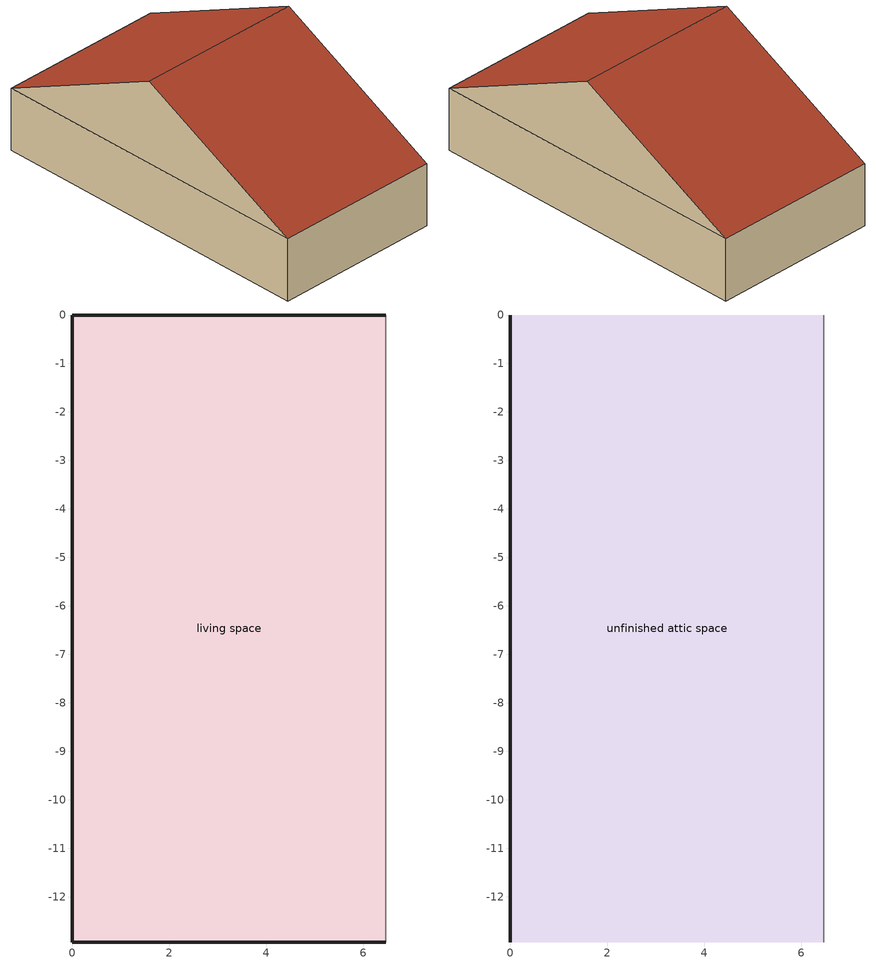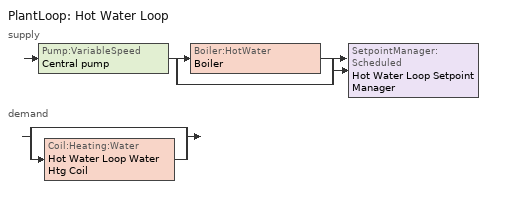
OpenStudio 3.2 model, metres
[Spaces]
living space
 floor foundation: 0,-12.93 0,0 6.47,0 6.47,-12.93 z0
 wall outside: 6.47,0 0,0 0,-12.93 6.47,-12.93 z0:2.44
 wall adiabatic: 6.47,-12.93 6.47,0 z0:2.44
unfinished attic space
 floor to living space: 0,-12.93 0,0 6.47,0 6.47,-12.93 z2.44
 wall outside: 0,-6.47,5.67 0,0,2.44 0,-12.93,2.44
 wall adiabatic: 6.47,-6.47,5.67 6.47,-12.93,2.44 6.47,0,2.44
 roof outside: 0,-6.47,5.67 6.47,-6.47,5.67 6.47,0,2.44 0,0,2.44; 6.47,-6.47,5.67 0,-6.47,5.67 0,-12.93,2.44 6.47,-12.93,2.44
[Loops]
PlantLoop 'Hot Water Loop'
 supply: Pump:VariableSpeed 'Central pump' > split
  | Boiler:HotWater 'Boiler'
  | bypass
  join > SetpointManager:Scheduled 'Hot Water Loop Setpoint Manager'
 demand: split
  | bypass
  | Coil:Heating:Water 'Hot Water Loop Water Htg Coil'
[Building]
Building 1: North Axis {deg}=0; Standards Number of Stories=1; Standards Number of Above Ground Stories=1; Standards Building Type=singlefamilyattached; Standards Number of Living Units=4
[Site]
Denver Intl Ap_CO_USA: Latitude {deg}=39.83; Longitude {deg}=-104.65; Time Zone {hr}=-7; Elevation {m}=1650
[ClimateZones]
Climate Zone Institution Name 1=Building America; Climate Zone Document Year 1=0; Climate Zone Value 1=Cold
[Site:WaterMainsTemperature]
Calculation Method=Correlation; Annual Average Outdoor Air Temperature {C}=10.8753; Maximum Difference In Monthly Average Outdoor Air Temperatures {deltaC}=23.1524
[Site:GroundTemperature:Deep]
10.8753, 10.8753, 10.8753, 10.8753, 10.8753, 10.8753, 10.8753, 10.8753, 10.8753, 10.8753, 10.8753, 10.8753
[ThermalZone] Use Ideal Air Loads=No
Name | Thermostat
living zone | living zone temperature setpoint
unfinished attic zone
[Sizing:Zone] Zone Cooling Design Supply Air Temperature Input Method=SupplyAirTemperature; Zone Cooling Design Supply Air Temperature Difference {deltaC}=11.11; Zone Heating Design Supply Air Temperature Input Method=SupplyAirTemperature; Zone Heating Design Supply Air Temperature Difference {deltaC}=11.11; Zone Heating Design Supply Air Humidity Ratio {kg-H2O/kg-air}=0.008; Cooling Design Air Flow Method=DesignDay; Heating Design Air Flow Method=DesignDay; Account for Dedicated Outdoor Air System=No; Dedicated Outdoor Air System Control Strategy=NeutralSupplyAir; Dedicated Outdoor Air Low Setpoint Temperature for Design {C}=autosize; Dedicated Outdoor Air High Setpoint Temperature for Design {C}=autosize
Name | Zone Cooling Design Supply Air Temperature {C} | Zone Heating Design Supply Air Temperature {C} | Zone Cooling Design Supply Air Humidity Ratio {kg-H2O/kg-air}
living zone | 13.8889 | 50 | 0.008
unfinished attic zone | 14 | 40 | 0.0085
[Zone equipment]
living zone: living zone PTAC
[Space]
Name | Space Type | Thermal Zone | Building Unit
living space | Space Type 1 | living zone | unit 1
unfinished attic space | Space Type 2 | unfinished attic zone
[SpaceType]
Name | Standards Space Type
Space Type 1 | living
Space Type 2 | unfinished attic
[BuildingUnit]
unit 1: Building Unit Type=Residential
[External:File]
8760.csv: File=8760.csv
[People:Definition]
res occupants|living space: Number of People Calculation Method=People; Number of People {people}=3.39; Fraction Radiant=0.319734; Sensible Heat Fraction=0.573; Carbon Dioxide Generation Rate {m3/s-W}=0; Enable ASHRAE 55 Comfort Warnings=No; Mean Radiant Temperature Calculation Type=ZoneAveraged
[People]
res occupants|living space: People Definition=res occupants|living space; Space or SpaceType=living space; Number of People Schedule=occupants; Activity Level Schedule=res occupants activity schedule; Multiplier=1
[PlantLoop]
Hot Water Loop: Fluid Type=Water; Glycol Concentration=0; Minimum Loop Temperature {C}=10; Plant Loop Volume {m3}=Autocalculate; Load Distribution Scheme=Optimal
[Sizing:Plant]
Hot Water Loop: Loop Type=Heating; Design Loop Exit Temperature {C}=82.2222; Loop Design Temperature Difference {deltaC}=11.1111; Sizing Option=NonCoincident; Zone Timesteps in Averaging Window=1; Coincident Sizing Factor Mode=None
[SetpointManager:Scheduled]
Hot Water Loop Setpoint Manager: Control Variable=Temperature; Schedule=Hot Water Loop Temp - 180F
[Pump:VariableSpeed]
Central pump: Rated Pump Head {Pa}=179344; Motor Efficiency=0.9; Pump Control Type=Intermittent; Skin Loss Radiative Fraction=0.5; Design Power Sizing Method=PowerPerFlowPerPressure; Design Electric Power per Unit Flow Rate {W/(m3/s)}=348701.1; Design Shaft Power per Unit Flow Rate per Unit Head {W-s/m3-Pa}=1.28205; Design Minimum Flow Rate Fraction=0
[Boiler:HotWater]
Boiler: Fuel Type=NaturalGas; Nominal Thermal Efficiency=0.78; Efficiency Curve Temperature Evaluation Variable=LeavingBoiler; Minimum Part Load Ratio=0; Maximum Part Load Ratio=1.2; Optimum Part Load Ratio=1; Water Outlet Upper Temperature Limit {C}=95; Boiler Flow Mode=LeavingSetpointModulated; Parasitic Electric Load {W}=0; Sizing Factor=1
[Fan:OnOff]
living zone PTAC Fan: Availability Schedule=Always On Discrete; Fan Total Efficiency=0.52; Pressure Rise {Pa}=331.288; Maximum Flow Rate {m3/s}=autosize; Motor Efficiency=0.8; Motor In Airstream Fraction=1; Fan Power Ratio Function of Speed Ratio Curve=Fan On Off Power Curve; Fan Efficiency Ratio Function of Speed Ratio Curve=Fan On Off Efficiency Curve
[Coil:Heating:Water]
Hot Water Loop Water Htg Coil: Availability Schedule=Always On Discrete; Rated Inlet Water Temperature {C}=82.2222; Rated Inlet Air Temperature {C}=16.6; Rated Outlet Water Temperature {C}=71.1111; Rated Outlet Air Temperature {C}=32.2
[Controller:WaterCoil]
Hot Water Loop Water Htg Coil Controller: Water Coil=Hot Water Loop Water Htg Coil; Action=Normal; Controller Convergence Tolerance {deltaC}=0.1; Minimum Actuated Flow {m3/s}=0
[Coil:Cooling:DX:SingleSpeed]
living zone PTAC 1spd DX AC Clg Coil: Availability Schedule=Always On Discrete; Rated Total Cooling Capacity {W}=autosize; Rated Sensible Heat Ratio=autosize; Rated COP {W/W}=3; Rated Air Flow Rate {m3/s}=autosize; Rated Evaporator Fan Power Per Volume Flow Rate {W/(m3/s)}=773.3; Total Cooling Capacity Function of Temperature Curve=Curve Biquadratic 3; Total Cooling Capacity Function of Flow Fraction Curve=Curve Quadratic 4; Energy Input Ratio Function of Temperature Curve=Curve Biquadratic 4; Energy Input Ratio Function of Flow Fraction Curve=Curve Quadratic 5; Part Load Fraction Correlation Curve=Curve Quadratic 6; Minimum Outdoor Dry-Bulb Temperature for Compressor Operation {C}=-25; Condenser Type=AirCooled; Evaporative Condenser Effectiveness=0; Evaporative Condenser Air Flow Rate {m3/s}=Autosize; Evaporative Condenser Pump Rated Power Consumption {W}=Autosize; Crankcase Heater Capacity {W}=0; Maximum Outdoor Dry-Bulb Temperature for Crankcase Heater Operation {C}=0; Basin Heater Capacity {W/K}=0; Basin Heater Setpoint Temperature {C}=10
[ZoneHVAC:PackagedTerminalAirConditioner]
living zone PTAC: Availability Schedule=Always On Discrete; Supply Air Flow Rate During Cooling Operation {m3/s}=Autosize; Supply Air Flow Rate During Heating Operation {m3/s}=Autosize; Supply Air Flow Rate When No Cooling or Heating is Needed {m3/s}=Autosize; Outdoor Air Flow Rate During Cooling Operation {m3/s}=Autosize; Outdoor Air Flow Rate During Heating Operation {m3/s}=Autosize; Outdoor Air Flow Rate When No Cooling or Heating is Needed {m3/s}=Autosize; Supply Air Fan=living zone PTAC Fan; Heating Coil=Hot Water Loop Water Htg Coil; Cooling Coil=living zone PTAC 1spd DX AC Clg Coil; Fan Placement=DrawThrough; Supply Air Fan Operating Mode Schedule=Always Off Discrete
[EnergyManagementSystem:Sensor]
Central_pump_s: Output Variable or Output Meter Index Key=Central pump; Output Variable or Output Meter=Pump Electricity Energy
[EnergyManagementSystem:Program]
Central_pumps_program: Set central_pumps_h = Central_pump_s
[EnergyManagementSystem:OutputVariable]
Central htg pump:Pumps:Electricity: EMS Variable=central_pumps_h; Type of Data in Variable=Summed; Update Frequency=SystemTimestep; EMS Program or Subroutine=Central_pumps_program; Units=J
[EnergyManagementSystem:ProgramCallingManager]
Central pump program calling manager: EndOfSystemTimestepBeforeHVACReporting; Central_pumps_program
[ThermostatSetpoint:DualSetpoint]
living zone temperature setpoint: Heating Setpoint Temperature Schedule=res heating setpoint; Cooling Setpoint Temperature Schedule=res cooling setpoint
[Schedule:File]
occupants: External File=8760.csv; Column Number=1; Rows to Skip at Top=1; Number of Hours of Data=8760; Minutes per Item=60
[Schedule:Constant]
Name | Value
res occupants activity schedule | 112.539
Always On Discrete | 1
Always Off Discrete | 0
[Schedule:Ruleset]
Name | Default Day Schedule | Summer Design Day Schedule | Winter Design Day Schedule
Hot Water Loop Temp - 180F | Hot Water Loop Temp - 180F Default
res heating setpoint | Schedule Day 5 | res heating setpoint summer design | res heating setpoint winter design
res cooling setpoint | Schedule Day 6 | res cooling setpoint summer design | res cooling setpoint winter design
[Schedule:Day]
Hot Water Loop Temp - 180F Default: 24, 0, 82.2222
Schedule Day 5; Schedule Day 6: 24, 0, 0
res heating setpoint allday1; res heating setpoint allday2; res heating setpoint allday3; res heating setpoint allday4; res heating setpoint allday5; res heating setpoint allday6; res heating setpoint allday7; res heating setpoint allday8; res heating setpoint allday9; res heating setpoint allday10; res heating setpoint allday11; res heating setpoint allday12: 24, 0, 21.6667
res heating setpoint winter design; res cooling setpoint winter design: 24, 0, 21.1111
res heating setpoint summer design; res cooling setpoint summer design: 24, 0, 23.8889
res cooling setpoint allday1; res cooling setpoint allday2; res cooling setpoint allday3; res cooling setpoint allday4; res cooling setpoint allday5; res cooling setpoint allday6; res cooling setpoint allday7; res cooling setpoint allday8; res cooling setpoint allday9; res cooling setpoint allday10; res cooling setpoint allday11; res cooling setpoint allday12: 24, 0, 24.4444
[Curve:Exponent]
Fan On Off Power Curve: Coefficient1 Constant=1; Coefficient2 Constant=0; Coefficient3 Constant=0; Minimum Value of x=0; Maximum Value of x=1
[Curve:Cubic]
Fan On Off Efficiency Curve: Coefficient1 Constant=1; Coefficient2 x=0; Coefficient3 x**2=0; Coefficient4 x**3=0; Minimum Value of x=0; Maximum Value of x=1
[Curve:Biquadratic] Minimum Value of x=12.77778; Maximum Value of x=23.88889; Minimum Value of y=23.88889; Maximum Value of y=46.11111
Name | Coefficient1 Constant | Coefficient2 x | Coefficient3 x**2 | Coefficient4 y | Coefficient5 y**2 | Coefficient6 x*y
Curve Biquadratic 3 | 0.942588 | 0.00954335 | 0.00068377 | -0.0110427 | 5.249e-06 | -9.72e-06
Curve Biquadratic 4 | 0.342414 | 0.034885 | -0.0006237 | 0.00497722 | 0.000437951 | -0.000728028
[Curve:Quadratic]
Name | Coefficient1 Constant | Coefficient2 x | Coefficient3 x**2 | Minimum Value of x | Maximum Value of x | Minimum Curve Output | Maximum Curve Output
Curve Quadratic 4 | 0.8 | 0.2 | 0 | 0.5 | 1.5
Curve Quadratic 5 | 1.1552 | -0.1808 | 0.0256 | 0.5 | 1.5
Curve Quadratic 6 | 0.85 | 0.15 | 0 | 0 | 1 | 0.7 | 1
[Schedule:Rule] Apply Sunday=Yes; Apply Monday=Yes; Apply Tuesday=Yes; Apply Wednesday=Yes; Apply Thursday=Yes; Apply Friday=Yes; Apply Saturday=Yes; Date Specification Type=DateRange; Start Day=1
Name | Schedule Ruleset | Rule Order | Day Schedule | Start Month | End Month | End Day
res heating setpoint allday rule1 | res heating setpoint | 11 | res heating setpoint allday1 | 1 | 1 | 31
res heating setpoint allday rule2 | res heating setpoint | 10 | res heating setpoint allday2 | 2 | 2 | 28
res heating setpoint allday rule3 | res heating setpoint | 9 | res heating setpoint allday3 | 3 | 3 | 31
res heating setpoint allday rule4 | res heating setpoint | 8 | res heating setpoint allday4 | 4 | 4 | 30
res heating setpoint allday rule5 | res heating setpoint | 7 | res heating setpoint allday5 | 5 | 5 | 31
res heating setpoint allday rule6 | res heating setpoint | 6 | res heating setpoint allday6 | 6 | 6 | 30
res heating setpoint allday rule7 | res heating setpoint | 5 | res heating setpoint allday7 | 7 | 7 | 31
res heating setpoint allday rule8 | res heating setpoint | 4 | res heating setpoint allday8 | 8 | 8 | 31
res heating setpoint allday rule9 | res heating setpoint | 3 | res heating setpoint allday9 | 9 | 9 | 30
res heating setpoint allday rule10 | res heating setpoint | 2 | res heating setpoint allday10 | 10 | 10 | 31
res heating setpoint allday rule11 | res heating setpoint | 1 | res heating setpoint allday11 | 11 | 11 | 30
res heating setpoint allday rule12 | res heating setpoint | 0 | res heating setpoint allday12 | 12 | 12 | 31
res cooling setpoint allday rule1 | res cooling setpoint | 11 | res cooling setpoint allday1 | 1 | 1 | 31
res cooling setpoint allday rule2 | res cooling setpoint | 10 | res cooling setpoint allday2 | 2 | 2 | 28
res cooling setpoint allday rule3 | res cooling setpoint | 9 | res cooling setpoint allday3 | 3 | 3 | 31
res cooling setpoint allday rule4 | res cooling setpoint | 8 | res cooling setpoint allday4 | 4 | 4 | 30
res cooling setpoint allday rule5 | res cooling setpoint | 7 | res cooling setpoint allday5 | 5 | 5 | 31
res cooling setpoint allday rule6 | res cooling setpoint | 6 | res cooling setpoint allday6 | 6 | 6 | 30
res cooling setpoint allday rule7 | res cooling setpoint | 5 | res cooling setpoint allday7 | 7 | 7 | 31
res cooling setpoint allday rule8 | res cooling setpoint | 4 | res cooling setpoint allday8 | 8 | 8 | 31
res cooling setpoint allday rule9 | res cooling setpoint | 3 | res cooling setpoint allday9 | 9 | 9 | 30
res cooling setpoint allday rule10 | res cooling setpoint | 2 | res cooling setpoint allday10 | 10 | 10 | 31
res cooling setpoint allday rule11 | res cooling setpoint | 1 | res cooling setpoint allday11 | 11 | 11 | 30
res cooling setpoint allday rule12 | res cooling setpoint | 0 | res cooling setpoint allday12 | 12 | 12 | 31
